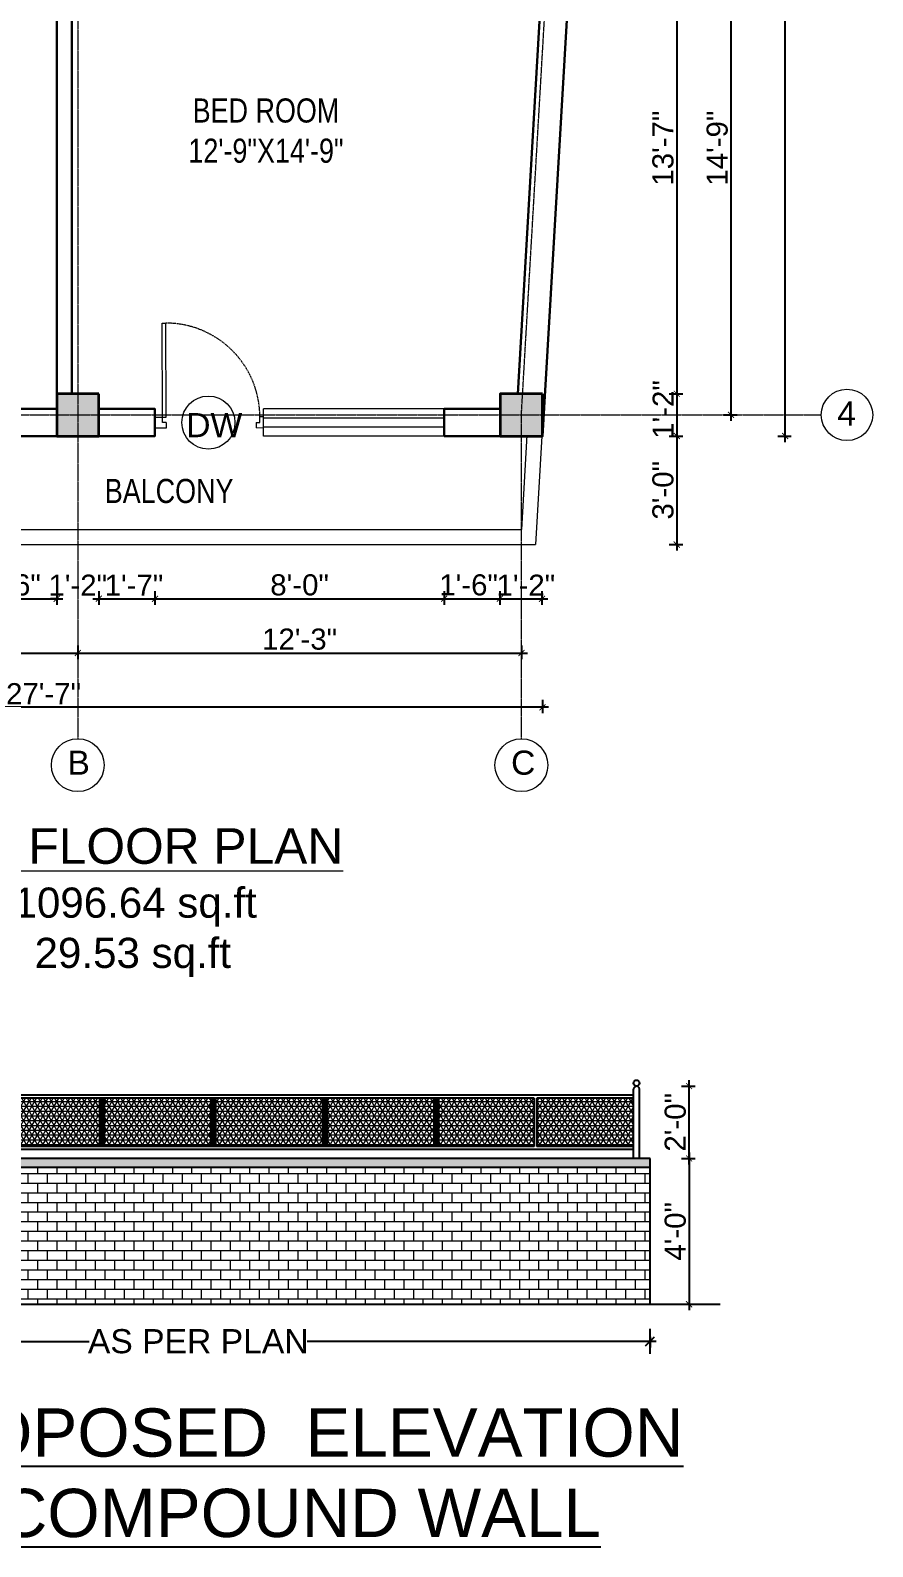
# Model space of a CAD drawing. Header units: inches. Extents: x 94382 to 101671, y 6219 to 10323.
# Drawn here: x 96749 to 97029, y 9299 to 9802 of the extents above; entities that cross this region are included whole.
import ezdxf

# ---------------------------------------------------------------- set-up
doc = ezdxf.new("R2010")
doc.units = ezdxf.units.IN
doc.header["$MEASUREMENT"] = 0
for name, pattern in [('CENTER', [2, 1.25, -0.25, 0.25, -0.25]), ('DASHEDX2', [1.5, 1, -0.5]), ('HIDDEN', [0.375, 0.25, -0.125])]:
    doc.linetypes.add(name, pattern=pattern)
for name, color, linetype, lineweight in [('A-WALL', 7, 'Continuous', 50), ('Annotate-Lite.w', 4, 'Continuous', 9), ('Annotations-Bold.w', 2, 'Continuous', 13), ('BRICK', 253, 'Continuous', 0), ('COLOUM', 3, 'Continuous', 35), ('DIM-2', 4, 'Continuous', 20), ('Door-Window.w', 4, 'Continuous', 15), ('HATCHH', 243, 'Continuous', 9), ('text', 7, 'Continuous', 5), ('wall', 240, 'Continuous', 30), ('wall light', 6, 'Continuous', 18), ('window', 130, 'Continuous', 13)]:
    doc.layers.add(name, color=color, linetype=linetype, lineweight=lineweight)
doc.layers.add('DIMENSION', color=10, linetype='Continuous')
doc.layers.add('Station', color=4, linetype='DASHEDX2')
doc.styles.add('ARAIL', font='arial.ttf')
doc.styles.add('arial', font='arial.ttf')
doc.styles.add('arial 1000', font='arial.ttf')
doc.styles.add('DIM', font='arial.ttf', dxfattribs={"width": 0.8})
doc.styles.add('gaurav', font='arial.ttf')
doc.styles.get("Standard").update_dxf_attribs({"font": 'arial.ttf'})
doc.dimstyles.new('8 inch dim', dxfattribs={"dimtxt": 7, "dimasz": 2, "dimexe": 2, "dimexo": 1, "dimgap": 1, "dimtad": 1, "dimdec": 0, "dimzin": 3, "dimdsep": 46, "dimlunit": 4, "dimtxsty": 'ARAIL', "dimblk": 'ARCHTICK', "dimcen": 0.09, "dimdle": 2, "dimadec": 0, "dimazin": 0, "dimtfac": 1, "dimtdec": 0, "dimtix": 1, "dimtofl": 0, "dimtmove": 1, "dimatfit": 3, "dimldrblk": 'ARCHTICK', "dimfxlon": 1, "dimtolj": 1, "dimtzin": 0, "dimarcsym": 0})
doc.dimstyles.new('large 1-96', dxfattribs={"dimtxt": 6, "dimasz": 3, "dimexe": 2, "dimexo": 1, "dimgap": 0, "dimtad": 0, "dimdec": 0, "dimzin": 0, "dimdsep": 46, "dimlunit": 3, "dimtxsty": 'Standard', "dimblk": 'OBLIQUE', "dimcen": 0.09, "dimdle": 2, "dimclrd": 256, "dimclre": 256, "dimclrt": 256, "dimadec": 0, "dimazin": 0, "dimtfac": 1, "dimtdec": 0, "dimtofl": 0, "dimtmove": 0, "dimatfit": 3, "dimfxl": 6, "dimfxlon": 1, "dimtolj": 1, "dimtzin": 0, "dimarcsym": 0})
pattern_1 = [(0, (-1191251.2719, 438716.563), (0, 1.5875), []), (60, (-1191251.2719, 438716.563), (-1.3748153285, 0.79375), []), (120, (-1191251.2719, 438716.563), (-1.3748153285, -0.79375), [])]

# ---------------------------------------------------------------- blocks, each defined once
blk = doc.blocks.new('column 14')
at = {"layer": 'COLOUM'}
h = blk.add_hatch(color=256, dxfattribs=at)
h.dxf.hatch_style = 1
h.paths.add_polyline_path([(7, 7), (-7, 7), (-7, -7), (7, -7)])
blk.add_lwpolyline([(7, 7), (7, -7), (-7, -7), (-7, 7)], close=True, dxfattribs=at)
blk = doc.blocks.new('*U9')
at = {"layer": 'Door-Window.w', "ltscale": 3}
for p, q in [((11067.44, 10097.93), (11092.24, 10116.76)), ((11068.18, 10096.96), (11093, 10115.8)), ((11092.24, 10116.76), (11093, 10115.8)), ((11063.03, 10097.66), (11065.96, 10099.89)), ((11065.96, 10099.89), (11067.44, 10097.93)), ((11065.25, 10094.74), (11063.03, 10097.66)), ((11066.71, 10095.85), (11065.25, 10094.74)), ((11065.97, 10096.82), (11067.44, 10097.93)), ((11066.71, 10095.85), (11065.97, 10096.82)), ((11067.44, 10097.93), (11068.18, 10096.96)), ((11084.8, 10072.06), (11083.33, 10070.95)), ((11084.81, 10068.99), (11083.33, 10070.95)), ((11084.8, 10072.06), (11085.54, 10071.08)), ((11084.81, 10068.99), (11087.74, 10071.22)), ((11085.54, 10071.08), (11087, 10072.19)), ((11087.74, 10071.22), (11087, 10072.19))]:
    blk.add_line(p, q, dxfattribs=at)
at = {"layer": 'Door-Window.w', "color": 9, "linetype": 'HIDDEN', "lineweight": 18}
blk.add_arc((11068.18, 10096.96), 31.16, 307.2347, 37.1906, dxfattribs=at)
blk = doc.blocks.new('_ArchTick')
at = {"color": 0, "linetype": 'ByBlock', "const_width": 0.15}
blk.add_lwpolyline([(-0.5, -0.5), (0.5, 0.5)], dxfattribs=at)
blk = doc.blocks.new('*D157')
at = {"layer": 'Defpoints', "color": 0, "transparency": 16777216}
for p in [(96929.76, 9844.81), (96919.44, 9681.81), (96964.03, 9681.81)]:
    blk.add_point(p, dxfattribs=at)
at = {"layer": 'DIM-2', "color": 0, "lineweight": -2, "transparency": 16777216}
for p, q in [((96964.03, 9846.81), (96964.03, 9679.81)), ((96961.53, 9844.81), (96966.03, 9844.81)), ((96961.53, 9681.81), (96966.03, 9681.81))]:
    blk.add_line(p, q, dxfattribs=at)
at = {"layer": 'DIM-2', "color": 0, "lineweight": -2, "transparency": 16777216, "xscale": 2, "yscale": 2, "zscale": 2}
for p, rotation in [((96964.03, 9844.81), 90), ((96964.03, 9681.81), 270)]:
    blk.add_blockref('_ArchTick', p, dxfattribs=dict(at, rotation=rotation))
at = {"layer": 'DIM-2', "color": 0, "transparency": 16777216, "insert": (96959.46, 9763.31), "char_height": 7, "attachment_point": 5, "rotation": 90, "style": 'ARAIL'}
blk.add_mtext('\\A1;13\'-7"', dxfattribs=at)
blk = doc.blocks.new('*D158')
at = {"layer": 'Defpoints', "color": 0, "transparency": 16777216}
for p in [(96919.44, 9681.81), (96919.44, 9667.81), (96964.03, 9667.81)]:
    blk.add_point(p, dxfattribs=at)
at = {"layer": 'DIM-2', "color": 0, "lineweight": -2, "transparency": 16777216}
for p, q in [((96961.53, 9681.81), (96966.03, 9681.81)), ((96964.03, 9683.81), (96964.03, 9665.81)), ((96961.53, 9667.81), (96966.03, 9667.81))]:
    blk.add_line(p, q, dxfattribs=at)
at = {"layer": 'DIM-2', "color": 0, "lineweight": -2, "transparency": 16777216, "xscale": 2, "yscale": 2, "zscale": 2}
for p, rotation in [((96964.03, 9681.81), 90), ((96964.03, 9667.81), 270)]:
    blk.add_blockref('_ArchTick', p, dxfattribs=dict(at, rotation=rotation))
at = {"layer": 'DIM-2', "color": 0, "transparency": 16777216, "insert": (96959.52, 9676.61), "char_height": 7, "attachment_point": 5, "rotation": 90, "style": 'ARAIL'}
blk.add_mtext('\\A1;1\'-2"', dxfattribs=at)
blk = doc.blocks.new('*D159')
at = {"layer": 'Defpoints', "color": 0, "transparency": 16777216}
for p in [(96922.76, 9851.81), (96982.03, 9851.81), (96912.44, 9674.81)]:
    blk.add_point(p, dxfattribs=at)
at = {"layer": 'DIM-2', "color": 0, "lineweight": -2, "transparency": 16777216}
for p, q in [((96979.53, 9851.81), (96984.03, 9851.81)), ((96982.03, 9672.81), (96982.03, 9853.81)), ((96979.53, 9674.81), (96984.03, 9674.81))]:
    blk.add_line(p, q, dxfattribs=at)
at = {"layer": 'DIM-2', "color": 0, "lineweight": -2, "transparency": 16777216, "xscale": 2, "yscale": 2, "zscale": 2}
for p, rotation in [((96982.03, 9851.81), 90), ((96982.03, 9674.81), 270)]:
    blk.add_blockref('_ArchTick', p, dxfattribs=dict(at, rotation=rotation))
at = {"layer": 'DIM-2', "color": 0, "transparency": 16777216, "insert": (96977.46, 9763.31), "char_height": 7, "attachment_point": 5, "rotation": 90, "style": 'ARAIL'}
blk.add_mtext('\\A1;14\'-9"', dxfattribs=at)
blk = doc.blocks.new('*D160')
at = {"layer": 'Defpoints', "color": 0, "transparency": 16777216}
for p in [(96946.03, 10137.81), (97000.03, 10137.81), (96919.44, 9667.81)]:
    blk.add_point(p, dxfattribs=at)
at = {"layer": 'DIM-2', "color": 0, "lineweight": -2, "transparency": 16777216}
for p, q in [((96997.53, 10137.81), (97002.03, 10137.81)), ((97000.03, 9665.81), (97000.03, 10139.81)), ((96997.53, 9667.81), (97002.03, 9667.81))]:
    blk.add_line(p, q, dxfattribs=at)
at = {"layer": 'DIM-2', "color": 0, "lineweight": -2, "transparency": 16777216, "xscale": 2, "yscale": 2, "zscale": 2}
for p, rotation in [((97000.03, 10137.81), 90), ((97000.03, 9667.81), 270)]:
    blk.add_blockref('_ArchTick', p, dxfattribs=dict(at, rotation=rotation))
at = {"layer": 'DIM-2', "color": 0, "transparency": 16777216, "insert": (96995.46, 9902.81), "char_height": 7, "attachment_point": 5, "rotation": 90, "style": 'ARAIL'}
blk.add_mtext('\\A1;39\'-2"', dxfattribs=at)
blk = doc.blocks.new('*D164')
at = {"layer": 'Defpoints', "color": 0, "transparency": 16777216}
for p in [(96919.44, 9667.81), (96917.17, 9631.81), (96964.03, 9631.81)]:
    blk.add_point(p, dxfattribs=at)
at = {"layer": 'DIM-2', "color": 0, "lineweight": -2, "transparency": 16777216}
for p, q in [((96964.03, 9669.81), (96964.03, 9629.81)), ((96961.53, 9667.81), (96966.03, 9667.81)), ((96961.53, 9631.81), (96966.03, 9631.81))]:
    blk.add_line(p, q, dxfattribs=at)
at = {"layer": 'DIM-2', "color": 0, "lineweight": -2, "transparency": 16777216, "xscale": 2, "yscale": 2, "zscale": 2}
for p, rotation in [((96964.03, 9667.81), 90), ((96964.03, 9631.81), 270)]:
    blk.add_blockref('_ArchTick', p, dxfattribs=dict(at, rotation=rotation))
at = {"layer": 'DIM-2', "color": 0, "transparency": 16777216, "insert": (96959.46, 9649.81), "char_height": 7, "attachment_point": 5, "rotation": 90, "style": 'ARAIL'}
blk.add_mtext('\\A1;3\'-0"', dxfattribs=at)
blk = doc.blocks.new('*D195')
at = {"layer": 'Defpoints', "color": 0, "transparency": 16777216}
for p in [(96728.16, 9667.81), (96758.16, 9667.81), (96758.16, 9613.81)]:
    blk.add_point(p, dxfattribs=at)
at = {"layer": 'DIM-2', "color": 0, "lineweight": -2, "transparency": 16777216}
for p, q in [((96728.16, 9616.31), (96728.16, 9611.81)), ((96758.16, 9616.31), (96758.16, 9611.81)), ((96726.16, 9613.81), (96760.16, 9613.81))]:
    blk.add_line(p, q, dxfattribs=at)
at = {"layer": 'DIM-2', "color": 0, "lineweight": -2, "transparency": 16777216, "xscale": 2, "yscale": 2, "zscale": 2, "rotation": 180}
blk.add_blockref('_ArchTick', (96728.16, 9613.81), dxfattribs=at)
at = {"layer": 'DIM-2', "color": 0, "lineweight": -2, "transparency": 16777216, "xscale": 2, "yscale": 2, "zscale": 2}
blk.add_blockref('_ArchTick', (96758.16, 9613.81), dxfattribs=at)
at = {"layer": 'DIM-2', "color": 0, "transparency": 16777216, "insert": (96743.16, 9618.38), "char_height": 7, "attachment_point": 5, "style": 'ARAIL'}
blk.add_mtext('\\A1;2\'-6"', dxfattribs=at)
blk = doc.blocks.new('*D185')
at = {"layer": 'Defpoints', "color": 0, "transparency": 16777216}
for p in [(96758.16, 9667.81), (96772.16, 9667.81), (96772.16, 9613.81)]:
    blk.add_point(p, dxfattribs=at)
at = {"layer": 'DIM-2', "color": 0, "lineweight": -2, "transparency": 16777216}
for p, q in [((96758.16, 9616.31), (96758.16, 9611.81)), ((96772.16, 9616.31), (96772.16, 9611.81)), ((96758.16, 9613.81), (96756.16, 9613.81)), ((96772.16, 9613.81), (96774.16, 9613.81))]:
    blk.add_line(p, q, dxfattribs=at)
at = {"layer": 'DIM-2', "color": 0, "lineweight": -2, "transparency": 16777216, "xscale": 2, "yscale": 2, "zscale": 2}
blk.add_blockref('_ArchTick', (96758.16, 9613.81), dxfattribs=at)
at = {"layer": 'DIM-2', "color": 0, "lineweight": -2, "transparency": 16777216, "xscale": 2, "yscale": 2, "zscale": 2, "rotation": 180}
blk.add_blockref('_ArchTick', (96772.16, 9613.81), dxfattribs=at)
at = {"layer": 'DIM-2', "color": 0, "transparency": 16777216, "insert": (96765.16, 9618.32), "char_height": 7, "attachment_point": 5, "style": 'ARAIL'}
blk.add_mtext('\\A1;1\'-2"', dxfattribs=at)
blk = doc.blocks.new('*D186')
at = {"layer": 'Defpoints', "color": 0, "transparency": 16777216}
for p in [(96772.16, 9667.81), (96790.8, 9667.81), (96790.8, 9613.81)]:
    blk.add_point(p, dxfattribs=at)
at = {"layer": 'DIM-2', "color": 0, "lineweight": -2, "transparency": 16777216}
for p, q in [((96772.16, 9616.31), (96772.16, 9611.81)), ((96790.8, 9616.31), (96790.8, 9611.81)), ((96770.16, 9613.81), (96792.8, 9613.81))]:
    blk.add_line(p, q, dxfattribs=at)
at = {"layer": 'DIM-2', "color": 0, "lineweight": -2, "transparency": 16777216, "xscale": 2, "yscale": 2, "zscale": 2, "rotation": 180}
blk.add_blockref('_ArchTick', (96772.16, 9613.81), dxfattribs=at)
at = {"layer": 'DIM-2', "color": 0, "lineweight": -2, "transparency": 16777216, "xscale": 2, "yscale": 2, "zscale": 2}
blk.add_blockref('_ArchTick', (96790.8, 9613.81), dxfattribs=at)
at = {"layer": 'DIM-2', "color": 0, "transparency": 16777216, "insert": (96783.82, 9618.32), "char_height": 7, "attachment_point": 5, "style": 'ARAIL'}
blk.add_mtext('\\A1;1\'-7"', dxfattribs=at)
blk = doc.blocks.new('*D187')
at = {"layer": 'Defpoints', "color": 0, "transparency": 16777216}
for p in [(96790.8, 9667.81), (96886.8, 9667.81), (96886.8, 9613.81)]:
    blk.add_point(p, dxfattribs=at)
at = {"layer": 'DIM-2', "color": 0, "lineweight": -2, "transparency": 16777216}
for p, q in [((96790.8, 9616.31), (96790.8, 9611.81)), ((96886.8, 9616.31), (96886.8, 9611.81)), ((96788.8, 9613.81), (96888.8, 9613.81))]:
    blk.add_line(p, q, dxfattribs=at)
at = {"layer": 'DIM-2', "color": 0, "lineweight": -2, "transparency": 16777216, "xscale": 2, "yscale": 2, "zscale": 2, "rotation": 180}
blk.add_blockref('_ArchTick', (96790.8, 9613.81), dxfattribs=at)
at = {"layer": 'DIM-2', "color": 0, "lineweight": -2, "transparency": 16777216, "xscale": 2, "yscale": 2, "zscale": 2}
blk.add_blockref('_ArchTick', (96886.8, 9613.81), dxfattribs=at)
at = {"layer": 'DIM-2', "color": 0, "transparency": 16777216, "insert": (96838.8, 9618.38), "char_height": 7, "attachment_point": 5, "style": 'ARAIL'}
blk.add_mtext('\\A1;8\'-0"', dxfattribs=at)
blk = doc.blocks.new('*D188')
at = {"layer": 'Defpoints', "color": 0, "transparency": 16777216}
for p in [(96886.8, 9667.81), (96905.27, 9667.81), (96905.27, 9613.81)]:
    blk.add_point(p, dxfattribs=at)
at = {"layer": 'DIM-2', "color": 0, "lineweight": -2, "transparency": 16777216}
for p, q in [((96886.8, 9616.31), (96886.8, 9611.81)), ((96905.27, 9616.31), (96905.27, 9611.81)), ((96884.8, 9613.81), (96907.27, 9613.81))]:
    blk.add_line(p, q, dxfattribs=at)
at = {"layer": 'DIM-2', "color": 0, "lineweight": -2, "transparency": 16777216, "xscale": 2, "yscale": 2, "zscale": 2, "rotation": 180}
blk.add_blockref('_ArchTick', (96886.8, 9613.81), dxfattribs=at)
at = {"layer": 'DIM-2', "color": 0, "lineweight": -2, "transparency": 16777216, "xscale": 2, "yscale": 2, "zscale": 2}
blk.add_blockref('_ArchTick', (96905.27, 9613.81), dxfattribs=at)
at = {"layer": 'DIM-2', "color": 0, "transparency": 16777216, "insert": (96894.91, 9618.38), "char_height": 7, "attachment_point": 5, "style": 'ARAIL'}
blk.add_mtext('\\A1;1\'-6"', dxfattribs=at)
blk = doc.blocks.new('*D189')
at = {"layer": 'Defpoints', "color": 0, "transparency": 16777216}
for p in [(96905.27, 9667.81), (96919.27, 9667.81), (96919.27, 9613.81)]:
    blk.add_point(p, dxfattribs=at)
at = {"layer": 'DIM-2', "color": 0, "lineweight": -2, "transparency": 16777216}
for p, q in [((96905.27, 9616.31), (96905.27, 9611.81)), ((96919.27, 9616.31), (96919.27, 9611.81)), ((96903.27, 9613.81), (96921.27, 9613.81))]:
    blk.add_line(p, q, dxfattribs=at)
at = {"layer": 'DIM-2', "color": 0, "lineweight": -2, "transparency": 16777216, "xscale": 2, "yscale": 2, "zscale": 2, "rotation": 180}
blk.add_blockref('_ArchTick', (96905.27, 9613.81), dxfattribs=at)
at = {"layer": 'DIM-2', "color": 0, "lineweight": -2, "transparency": 16777216, "xscale": 2, "yscale": 2, "zscale": 2}
blk.add_blockref('_ArchTick', (96919.27, 9613.81), dxfattribs=at)
at = {"layer": 'DIM-2', "color": 0, "transparency": 16777216, "insert": (96913.92, 9618.32), "char_height": 7, "attachment_point": 5, "style": 'ARAIL'}
blk.add_mtext('\\A1;1\'-2"', dxfattribs=at)
blk = doc.blocks.new('*D190')
at = {"layer": 'Defpoints', "color": 0, "transparency": 16777216}
for p in [(96595.16, 9667.81), (96765.16, 9667.81), (96765.16, 9595.81)]:
    blk.add_point(p, dxfattribs=at)
at = {"layer": 'DIM-2', "color": 0, "lineweight": -2, "transparency": 16777216}
for p, q in [((96593.16, 9595.81), (96767.16, 9595.81)), ((96595.16, 9598.31), (96595.16, 9593.81)), ((96765.16, 9598.31), (96765.16, 9593.81))]:
    blk.add_line(p, q, dxfattribs=at)
at = {"layer": 'DIM-2', "color": 0, "lineweight": -2, "transparency": 16777216, "xscale": 2, "yscale": 2, "zscale": 2, "rotation": 180}
blk.add_blockref('_ArchTick', (96595.16, 9595.81), dxfattribs=at)
at = {"layer": 'DIM-2', "color": 0, "lineweight": -2, "transparency": 16777216, "xscale": 2, "yscale": 2, "zscale": 2}
blk.add_blockref('_ArchTick', (96765.16, 9595.81), dxfattribs=at)
at = {"layer": 'DIM-2', "color": 0, "transparency": 16777216, "insert": (96680.16, 9600.32), "char_height": 7, "attachment_point": 5, "style": 'ARAIL'}
blk.add_mtext('\\A1;14\'-2"', dxfattribs=at)
blk = doc.blocks.new('*D191')
at = {"layer": 'Defpoints', "color": 0, "transparency": 16777216}
for p in [(96765.16, 9667.81), (96912.44, 9667.81), (96912.44, 9595.81)]:
    blk.add_point(p, dxfattribs=at)
at = {"layer": 'DIM-2', "color": 0, "lineweight": -2, "transparency": 16777216}
for p, q in [((96763.16, 9595.81), (96914.44, 9595.81)), ((96765.16, 9598.31), (96765.16, 9593.81)), ((96912.44, 9598.31), (96912.44, 9593.81))]:
    blk.add_line(p, q, dxfattribs=at)
at = {"layer": 'DIM-2', "color": 0, "lineweight": -2, "transparency": 16777216, "xscale": 2, "yscale": 2, "zscale": 2, "rotation": 180}
blk.add_blockref('_ArchTick', (96765.16, 9595.81), dxfattribs=at)
at = {"layer": 'DIM-2', "color": 0, "lineweight": -2, "transparency": 16777216, "xscale": 2, "yscale": 2, "zscale": 2}
blk.add_blockref('_ArchTick', (96912.44, 9595.81), dxfattribs=at)
at = {"layer": 'DIM-2', "color": 0, "transparency": 16777216, "insert": (96838.8, 9600.38), "char_height": 7, "attachment_point": 5, "style": 'ARAIL'}
blk.add_mtext('\\A1;12\'-3"', dxfattribs=at)
blk = doc.blocks.new('*D170')
at = {"layer": 'Defpoints', "color": 0, "transparency": 16777216}
for p in [(96588.16, 9667.81), (96919.44, 9667.81), (96588.16, 9577.81)]:
    blk.add_point(p, dxfattribs=at)
at = {"layer": 'DIM-2', "color": 0, "lineweight": -2, "transparency": 16777216}
for p, q in [((96588.16, 9580.31), (96588.16, 9575.81)), ((96919.44, 9580.31), (96919.44, 9575.81)), ((96921.44, 9577.81), (96586.16, 9577.81))]:
    blk.add_line(p, q, dxfattribs=at)
at = {"layer": 'DIM-2', "color": 0, "lineweight": -2, "transparency": 16777216, "xscale": 2, "yscale": 2, "zscale": 2, "rotation": 180}
blk.add_blockref('_ArchTick', (96588.16, 9577.81), dxfattribs=at)
at = {"layer": 'DIM-2', "color": 0, "lineweight": -2, "transparency": 16777216, "xscale": 2, "yscale": 2, "zscale": 2}
blk.add_blockref('_ArchTick', (96919.44, 9577.81), dxfattribs=at)
at = {"layer": 'DIM-2', "color": 0, "transparency": 16777216, "insert": (96753.8, 9582.32), "char_height": 7, "attachment_point": 5, "style": 'ARAIL'}
blk.add_mtext('\\A1;27\'-7"', dxfattribs=at)
blk = doc.blocks.new('_Oblique')
for p, q in [((-0.49, -0.49), (0.49, 0.49)), ((0, -1.37), (0, 1.38))]:
    blk.add_line(p, q)
blk = doc.blocks.new('*D310')
at = {"layer": 'Defpoints', "color": 0, "transparency": 16777216}
for p in [(96655.16, 9379.76), (96955.16, 9379.76), (96955.16, 9367.44)]:
    blk.add_point(p, dxfattribs=at)
at = {"layer": 'DIMENSION', "linetype": 'Continuous', "lineweight": -2, "transparency": 16777216}
for p, q in [((96653.16, 9367.44), (96768.97, 9367.44)), ((96655.16, 9368.94), (96655.16, 9365.44)), ((96957.16, 9367.44), (96841.35, 9367.44)), ((96955.16, 9368.94), (96955.16, 9365.44))]:
    blk.add_line(p, q, dxfattribs=at)
at = {"layer": 'DIMENSION', "lineweight": -2, "transparency": 16777216, "xscale": 3, "yscale": 3, "zscale": 3, "rotation": 180}
blk.add_blockref('_Oblique', (96655.16, 9367.44), dxfattribs=at)
at = {"layer": 'DIMENSION', "lineweight": -2, "transparency": 16777216, "xscale": 3, "yscale": 3, "zscale": 3}
blk.add_blockref('_Oblique', (96955.16, 9367.44), dxfattribs=at)
at = {"layer": 'DIMENSION', "transparency": 16777216, "insert": (96805.16, 9367.44), "char_height": 6, "attachment_point": 5}
blk.add_mtext('\\A1;{\\H1.33333x;AS PER PLAN}', dxfattribs=at)
blk = doc.blocks.new('*D308')
at = {"layer": 'Defpoints', "color": 0, "transparency": 16777216}
for p in [(96958.88, 9428.12), (96958.88, 9379.76), (96968.12, 9379.76)]:
    blk.add_point(p, dxfattribs=at)
at = {"layer": 'DIMENSION', "color": 0, "lineweight": -2, "transparency": 16777216}
for p, q in [((96965.62, 9428.12), (96970.12, 9428.12)), ((96968.12, 9430.12), (96968.12, 9377.76)), ((96965.62, 9379.76), (96970.12, 9379.76))]:
    blk.add_line(p, q, dxfattribs=at)
at = {"layer": 'DIMENSION', "color": 0, "lineweight": -2, "transparency": 16777216, "xscale": 2, "yscale": 2, "zscale": 2}
for p, rotation in [((96968.12, 9428.12), 90), ((96968.12, 9379.76), 270)]:
    blk.add_blockref('_ArchTick', p, dxfattribs=dict(at, rotation=rotation))
at = {"layer": 'DIMENSION', "color": 0, "transparency": 16777216, "insert": (96963.54, 9403.94), "char_height": 7, "attachment_point": 5, "rotation": 90, "style": 'ARAIL'}
blk.add_mtext('\\A1;4\'-0"', dxfattribs=at)
blk = doc.blocks.new('*D309')
at = {"layer": 'Defpoints', "color": 0, "transparency": 16777216}
for p in [(96954.38, 9452.12), (96968.12, 9452.12), (96958.88, 9428.12)]:
    blk.add_point(p, dxfattribs=at)
at = {"layer": 'DIMENSION', "color": 0, "lineweight": -2, "transparency": 16777216}
for p, q in [((96968.12, 9426.12), (96968.12, 9454.12)), ((96965.62, 9452.12), (96970.12, 9452.12)), ((96965.62, 9428.12), (96970.12, 9428.12))]:
    blk.add_line(p, q, dxfattribs=at)
at = {"layer": 'DIMENSION', "color": 0, "lineweight": -2, "transparency": 16777216, "xscale": 2, "yscale": 2, "zscale": 2}
for p, rotation in [((96968.12, 9452.12), 90), ((96968.12, 9428.12), 270)]:
    blk.add_blockref('_ArchTick', p, dxfattribs=dict(at, rotation=rotation))
at = {"layer": 'DIMENSION', "color": 0, "transparency": 16777216, "insert": (96963.54, 9440.12), "char_height": 7, "attachment_point": 5, "rotation": 90, "style": 'ARAIL'}
blk.add_mtext('\\A1;2\'-0"', dxfattribs=at)

msp = doc.modelspace()

# ---------------------------------------------------------------- hatches: boundary and pattern name
at = {"ltscale": 2}
h = msp.add_hatch(dxfattribs=at)
h.set_pattern_fill('AR-CONC', color=256, scale=0.65, style=0)
h.set_pattern_definition([(50, (-82829.1177, 56961.8655), (4.66219119, -0.40788888), [0.4875, -5.3625]), (355, (-82829.1177, 56961.8655), (-0.90188367, 4.88924887), [0.39, -4.29]), (100.4514, (-82828.729, 56961.8315), (3.76031098, 4.48135702), [0.41431123, -4.55742373]), (46.1842, (-82829.1177, 56963.1655), (6.93706682, -1.0758736), [0.73125, -8.04375]), (96.6356, (-82828.5396, 56963.076), (6.07530759, 6.33176616), [0.62146687, -6.8361345]), (351.1842, (-82829.118, 56963.1655), (6.07530264, 6.3317709), [0.585, -6.435]), (21, (-82828.4677, 56962.8405), (3.87989584, -2.61702279), [0.4875, -5.3625]), (326, (-82828.4677, 56962.8405), (1.58154966, 4.71347529), [0.39, -4.29]), (71.4514, (-82828.1444, 56962.6225), (5.46144709, 2.09644823), [0.41431124, -4.55742373]), (37.5, (-82829.1177, 56961.8655), (0.07903906, 2.16381005), [0, -4.238, 0, -4.355, 0, -4.30625]), (7.5, (-82829.1177, 56961.8655), (1.709951993, 2.563676127), [0, -2.483, 0, -4.1405, 0, -1.64125]), (327.5, (-82830.5672, 56961.8655), (3.469845835, -0.146606666), [0, -1.625, 0, -5.07, 0, -6.7275]), (317.5, (-82831.2172, 56961.8655), (3.7907101, 0.650682385), [0, -2.1125, 0, -3.367, 0, -4.7775])])
h.paths.add_polyline_path([(96955.16, 9425.12), (96955.16, 9428.12), (96655.16, 9428.12), (96655.16, 9425.12)])
h = msp.add_hatch(dxfattribs=at)
h.set_pattern_fill('AR-CONC', color=256, scale=0.65, style=0)
h.set_pattern_definition([(50, (-82737.1177, 56961.8655), (4.66219119, -0.40788888), [0.4875, -5.3625]), (355, (-82737.1177, 56961.8655), (-0.90188367, 4.88924887), [0.39, -4.29]), (100.4514, (-82736.729, 56961.8315), (3.76031098, 4.48135702), [0.41431123, -4.55742373]), (46.1842, (-82737.1177, 56963.1655), (6.93706682, -1.0758736), [0.73125, -8.04375]), (96.6356, (-82736.5396, 56963.076), (6.07530759, 6.33176616), [0.62146687, -6.8361345]), (351.1842, (-82737.118, 56963.1655), (6.07530264, 6.3317709), [0.585, -6.435]), (21, (-82736.4677, 56962.8405), (3.87989584, -2.61702279), [0.4875, -5.3625]), (326, (-82736.4677, 56962.8405), (1.58154966, 4.71347529), [0.39, -4.29]), (71.4514, (-82736.1444, 56962.6225), (5.46144709, 2.09644823), [0.41431124, -4.55742373]), (37.5, (-82737.1177, 56961.8655), (0.07903906, 2.16381005), [0, -4.238, 0, -4.355, 0, -4.30625]), (7.5, (-82737.1177, 56961.8655), (1.709951993, 2.563676127), [0, -2.483, 0, -4.1405, 0, -1.64125]), (327.5, (-82738.5672, 56961.8655), (3.469845835, -0.146606666), [0, -1.625, 0, -5.07, 0, -6.7275]), (317.5, (-82739.2172, 56961.8655), (3.7907101, 0.650682385), [0, -2.1125, 0, -3.367, 0, -4.7775])])
h.paths.add_polyline_path([(96955.16, 9425.12), (96955.16, 9428.12), (96839.16, 9428.12), (96839.16, 9425.12)])
at = {"layer": 'BRICK', "transparency": 33554559}
h = msp.add_hatch(dxfattribs=at)
h.set_pattern_fill('AR-B816', color=256, scale=0.4)
h.set_pattern_definition([(0, (68399.8776, 9589.5607), (0, 3.2), []), (90, (68399.8776, 9589.5607), (-3.2, 3.2), [3.2, -3.2])])
h.paths.add_polyline_path([(96655.16, 9425.12), (96655.16, 9379.76)], flags=0)
h.paths.add_polyline_path([(96673.16, 9425.12), (96655.16, 9379.76)], flags=16)
h.paths.add_polyline_path([(96693.16, 9425.12), (96655.16, 9425.12), (96655.16, 9379.76), (96693.16, 9379.76)])
h.paths.add_polyline_path([(96655.16, 9425.12), (96655.16, 9379.76)], flags=16)
h.paths.add_polyline_path([(96702.16, 9425.12), (96693.16, 9425.12), (96693.16, 9379.76), (96702.16, 9379.76)])
h.paths.add_polyline_path([(96770.16, 9425.12), (96702.16, 9425.12), (96702.16, 9379.76), (96770.16, 9379.76)])
h.paths.add_polyline_path([(96955.16, 9425.12), (96770.16, 9425.12), (96770.16, 9379.76), (96955.16, 9379.76)])
at = {"layer": 'HATCHH', "ltscale": 2}
h = msp.add_hatch(dxfattribs=at)
h.set_pattern_fill('NET3', color=256, scale=0.5, style=0)
h.set_pattern_definition(pattern_1)
h.paths.add_polyline_path([(96660.66, 9447.62), (96660.66, 9448.12), (96660.66, 9432.12), (96660.66, 9431.62)])
h.paths.add_polyline_path([(96669.16, 9448.12), (96664.49, 9432.12)])
h.paths.add_polyline_path([(96699.7, 9448.12), (96660.66, 9448.12), (96660.66, 9432.12), (96699.7, 9432.12)])
h.paths.add_polyline_path([(96735.68, 9448.12), (96698.66, 9448.12), (96698.66, 9432.12), (96735.68, 9432.12)])
h.paths.add_polyline_path([(96772.7, 9432.12), (96772.7, 9448.12), (96736.64, 9448.12), (96736.64, 9432.12)])
h = msp.add_hatch(dxfattribs=at)
h.set_pattern_fill('NET3', color=256, scale=0.5, style=0)
h.set_pattern_definition(pattern_1)
h.paths.add_polyline_path([(96809.69, 9432.12), (96809.69, 9448.12), (96773.7, 9448.12), (96773.7, 9432.12)])
h.paths.add_polyline_path([(96846.69, 9432.12), (96846.69, 9448.12), (96810.69, 9448.12), (96810.69, 9432.12)])
h.paths.add_polyline_path([(96847.69, 9448.12), (96847.69, 9432.12), (96883.69, 9432.12), (96883.69, 9448.12)])
h.paths.add_polyline_path([(96884.69, 9448.12), (96884.69, 9432.12), (96916.65, 9432.12), (96916.65, 9448.12)])
h.paths.add_polyline_path([(96949.66, 9432.12), (96949.66, 9448.12), (96917.61, 9448.12), (96917.61, 9432.12)])

# ---------------------------------------------------------------- linework, layer by layer
at = {"lineweight": 25, "ltscale": 25}
for p, q in [((96949.66, 9449.12), (96660.66, 9449.12)), ((96916.65, 9448.12), (96698.66, 9448.12)), ((96916.65, 9448.12), (96916.65, 9432.12)), ((96949.66, 9448.12), (96917.61, 9448.12)), ((96917.61, 9448.12), (96917.61, 9432.12)), ((96949.66, 9428.12), (96949.66, 9451.12)), ((96950.66, 9452.12), (96950.66, 9452.12)), ((96951.66, 9428.12), (96951.66, 9451.12)), ((96949.66, 9431.12), (96660.66, 9431.12)), ((96916.65, 9432.12), (96698.66, 9432.12)), ((96949.66, 9432.12), (96917.61, 9432.12))]:
    msp.add_line(p, q, dxfattribs=at)
at = {"ltscale": 2}
for p, q in [((96955.16, 9428.12), (96655.16, 9428.12)), ((96955.16, 9379.76), (96955.16, 9428.12)), ((96955.16, 9425.12), (96655.16, 9425.12)), ((96622.78, 9379.76), (96978.46, 9379.76))]:
    msp.add_line(p, q, dxfattribs=at)
at = {"lineweight": 25, "ltscale": 25}
msp.add_circle((96950.66, 9453.12), 1, dxfattribs=at)
for start, end in [(90, 180), (0, 90)]:
    msp.add_arc((96950.66, 9451.12), 1, start, end, dxfattribs=at)
at = {"layer": 'A-WALL', "ltscale": 0.002}
for p, q in [((96772.7, 9448.12), (96772.7, 9432.12)), ((96773.7, 9448.12), (96773.7, 9432.12)), ((96809.69, 9448.12), (96809.69, 9432.12)), ((96810.69, 9448.12), (96810.69, 9432.12)), ((96846.69, 9448.12), (96846.69, 9432.12)), ((96847.69, 9448.12), (96847.69, 9432.12)), ((96883.69, 9448.12), (96883.69, 9432.12)), ((96884.69, 9448.12), (96884.69, 9432.12))]:
    msp.add_line(p, q, dxfattribs=at)
at = {"layer": 'Annotate-Lite.w', "ltscale": 0.005}
msp.add_circle((96808.51, 9672.25), 8.81, dxfattribs=at)
at = {"layer": 'Annotations-Bold.w', "linetype": 'CENTER', "ltscale": 0.3}
for p, q in [((96765.16, 10243.87), (96765.16, 9567.37)), ((96525.75, 9674.81), (97011.99, 9674.81))]:
    msp.add_line(p, q, dxfattribs=at)
msp.add_lwpolyline([(96912.44, 9567.37), (96912.44, 9674.81), (96939.03, 10130.81), (96939.03, 10243.87)], dxfattribs=at)
at = {"layer": 'DIM-2'}
for centre, radius in [((97020.53, 9674.81), 8.53), ((96765.16, 9558.6), 8.77), ((96912.44, 9558.6), 8.77)]:
    msp.add_circle(centre, radius, dxfattribs=at)
at = {"layer": 'wall'}
for p, q in [((96758.16, 9681.81), (96758.16, 9844.81)), ((96763.16, 9681.81), (96763.16, 9844.81)), ((96886.8, 9676.81), (96905.27, 9676.81)), ((96886.8, 9667.81), (96886.8, 9676.81)), ((96886.8, 9667.81), (96905.27, 9667.81))]:
    msp.add_line(p, q, dxfattribs=at)
for points in [[(96861.46, 9858.81), (96930.58, 9858.81), (96919.44, 9667.81)], [(96921.56, 9858.81), (96911.24, 9681.81)]]:
    msp.add_lwpolyline(points, dxfattribs=at)
for points in [[(96758.16, 9667.81), (96728.16, 9667.81), (96728.16, 9676.81), (96758.16, 9676.81)], [(96772.16, 9667.81), (96790.8, 9667.81), (96790.8, 9676.81), (96772.16, 9676.81)]]:
    msp.add_lwpolyline(points, close=True, dxfattribs=at)
at = {"layer": 'wall light'}
for p, q in [((96914.28, 9668.1), (96912.45, 9636.81)), ((96919.27, 9667.81), (96917.17, 9631.81)), ((96593.16, 9636.81), (96912.45, 9636.81)), ((96588.16, 9631.81), (96917.17, 9631.81))]:
    msp.add_line(p, q, dxfattribs=at)
at = {"layer": 'window'}
for p, q in [((96826.8, 9667.81), (96826.8, 9676.81)), ((96886.8, 9676.81), (96826.8, 9676.81)), ((96826.8, 9673.81), (96826.8, 9673.81)), ((96826.8, 9673.81), (96886.8, 9673.81)), ((96826.8, 9670.81), (96826.8, 9670.81)), ((96826.8, 9670.81), (96886.8, 9670.81)), ((96886.8, 9667.81), (96826.8, 9667.81))]:
    msp.add_line(p, q, dxfattribs=at)

# ---------------------------------------------------------------- block references
at = {"layer": 'Door-Window.w', "linetype": 'ByBlock', "xscale": 0.9997907820917175, "yscale": 0.9997907820917175, "zscale": 0.9997907820917175, "rotation": 52.84757570984041}
msp.add_blockref('*U9', (98157.29, -5242.4), dxfattribs=at)
at = {"layer": 'wall', "xscale": -1, "rotation": 270}
for p in [(96765.16, 9674.81), (96912.44, 9674.81)]:
    msp.add_blockref('column 14', p, dxfattribs=at)

# ---------------------------------------------------------------- texts
at = {"ltscale": 7, "char_height": 8, "width": 121.9318, "attachment_point": 8, "style": 'DIM'}
for s, insert in [('BED ROOM\\P12\'-9"X14\'-9"', (96827.64, 9758.36)), ('BALCONY', (96795.49, 9645.47))]:
    msp.add_mtext(s, dxfattribs=dict(at, insert=insert))
at = {"layer": 'Annotate-Lite.w', "ltscale": 0.005, "insert": (96801.16, 9675.42), "char_height": 8, "attachment_point": 1, "style": 'gaurav'}
msp.add_mtext_dynamic_manual_height_columns('DW', width=8, gutter_width=100, heights=[0], dxfattribs=at)
at = {"layer": 'Annotations-Bold.w', "linetype": 'CENTER', "ltscale": 1.5, "insert": (97017.29, 9679.27), "char_height": 8, "attachment_point": 1, "style": 'ARAIL'}
msp.add_mtext_dynamic_manual_height_columns('4', width=6.5393, gutter_width=100, heights=[0], dxfattribs=at)
at = {"layer": 'DIM-2', "char_height": 8, "attachment_point": 1, "style": 'ARAIL'}
for s, insert in [('B', (96761.73, 9563.44)), ('C', (96909.01, 9563.44))]:
    msp.add_mtext_dynamic_manual_height_columns(s, width=6.5393, gutter_width=100, heights=[0], dxfattribs=dict(at, insert=insert))
at = {"layer": 'Station', "color": 1, "insert": (96701.67, 9345.19), "char_height": 16, "attachment_point": 1, "style": 'arial'}
msp.add_mtext('\\A1;{\\LPROPOSED  ELEVATION \\POF COMPOUND WALL}', dxfattribs=at)
at = {"layer": 'text', "insert": (96763.45, 9513), "char_height": 11.811, "width": 316.0319, "attachment_point": 5, "style": 'arial 1000'}
msp.add_mtext('{\\LSECOND FLOOR PLAN\\P\\H0.84667x;\\lArea= 1096.64 sq.ft\\PVoid= 29.53 sq.ft}', dxfattribs=at)

# ---------------------------------------------------------------- dimensions: what is measured, and where the dimension line sits
at = {"layer": 'DIM-2'}
for base, p1, p2, picture, middle in [((97000.03, 10137.81), (96919.44, 9667.81), (96946.03, 10137.81), '*D160', (96995.46, 9902.81)), ((96982.03, 9851.81), (96912.44, 9674.81), (96922.76, 9851.81), '*D159', (96977.46, 9763.31)), ((96964.03, 9681.81), (96929.76, 9844.81), (96919.44, 9681.81), '*D157', (96959.46, 9763.31))]:
    dim = msp.add_linear_dim(base=base, p1=p1, p2=p2, angle=90, dimstyle='8 inch dim', dxfattribs=at)
    dim.commit()
    dim.dimension.update_dxf_attribs({"geometry": picture, "text_midpoint": middle})
for base, p1, p2, picture, middle in [((96964.03, 9667.81), (96919.44, 9681.81), (96919.44, 9667.81), '*D158', (96964.03, 9676.61)), ((96964.03, 9631.81), (96919.44, 9667.81), (96917.17, 9631.81), '*D164', (96964.03, 9649.81))]:
    dim = msp.add_linear_dim(base=base, p1=p1, p2=p2, angle=90, dimstyle='8 inch dim', dxfattribs=at)
    dim.commit()
    dim.dimension.update_dxf_attribs({"geometry": picture, "text_midpoint": middle, "dimtype": 128})
for base, p1, p2, picture, middle in [((96588.16, 9577.81), (96919.44, 9667.81), (96588.16, 9667.81), '*D170', (96753.8, 9582.32)), ((96765.16, 9595.81), (96595.16, 9667.81), (96765.16, 9667.81), '*D190', (96680.16, 9600.32)), ((96758.16, 9613.81), (96728.16, 9667.81), (96758.16, 9667.81), '*D195', (96743.16, 9618.38)), ((96772.16, 9613.81), (96758.16, 9667.81), (96772.16, 9667.81), '*D185', (96765.16, 9618.32)), ((96912.44, 9595.81), (96765.16, 9667.81), (96912.44, 9667.81), '*D191', (96838.8, 9600.38)), ((96886.8, 9613.81), (96790.8, 9667.81), (96886.8, 9667.81), '*D187', (96838.8, 9618.38))]:
    dim = msp.add_linear_dim(base=base, p1=p1, p2=p2, dimstyle='8 inch dim', dxfattribs=at)
    dim.commit()
    dim.dimension.update_dxf_attribs({"geometry": picture, "text_midpoint": middle})
for base, p1, p2, picture, middle in [((96790.8, 9613.81), (96772.16, 9667.81), (96790.8, 9667.81), '*D186', (96783.82, 9613.81)), ((96905.27, 9613.81), (96886.8, 9667.81), (96905.27, 9667.81), '*D188', (96894.91, 9613.81)), ((96919.27, 9613.81), (96905.27, 9667.81), (96919.27, 9667.81), '*D189', (96913.92, 9613.81))]:
    dim = msp.add_linear_dim(base=base, p1=p1, p2=p2, dimstyle='8 inch dim', dxfattribs=at)
    dim.commit()
    dim.dimension.update_dxf_attribs({"geometry": picture, "text_midpoint": middle, "dimtype": 128})
at = {"layer": 'DIMENSION', "color": 1}
for base, p2, picture, middle in [((96968.12, 9452.12), (96954.38, 9452.12), '*D309', (96963.54, 9440.12)), ((96968.12, 9379.76), (96958.88, 9379.76), '*D308', (96963.54, 9403.94))]:
    dim = msp.add_linear_dim(base=base, p1=(96958.88, 9428.12), p2=p2, angle=90, dimstyle='8 inch dim', dxfattribs=at)
    dim.commit()
    dim.dimension.update_dxf_attribs({"geometry": picture, "text_midpoint": middle})
dim = msp.add_linear_dim(base=(96955.16, 9367.44), p1=(96655.16, 9379.76), p2=(96955.16, 9379.76), text='{\\H1.33333x;AS PER PLAN}', dimstyle='large 1-96', override={"dimfxl": 1.5, "dimarcsym": 1}, dxfattribs=at)
dim.commit()
dim.dimension.update_dxf_attribs({"geometry": '*D310', "text_midpoint": (96805.16, 9367.44)})

doc.saveas('drawing.dxf')
